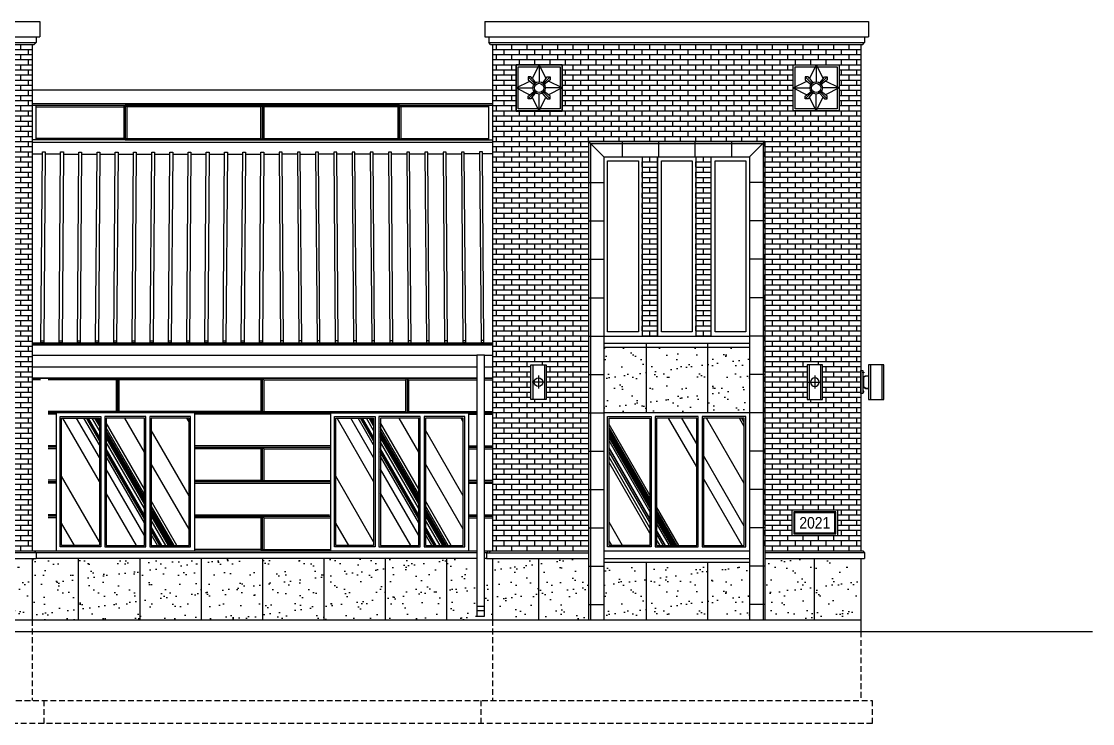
# Model space of a CAD drawing. Header units: inches. Extents: x -396 to 6197, y 197 to 563.
# Drawn here: x 920 to 1478, y 197 to 563 of the extents above; entities that cross this region are included whole.
import ezdxf

# ---------------------------------------------------------------- set-up
doc = ezdxf.new("R2010")
doc.units = ezdxf.units.IN
doc.header["$LTSCALE"] = 24
doc.header["$MEASUREMENT"] = 0
doc.set_wipeout_variables(frame=1)
doc.linetypes.add('HIDDEN2', pattern=[0.1875, 0.125, -0.0625])
for name, color, linetype in [('A-GLAZ EXT', 1, 'Continuous'), ('A-LINE_01', 1, 'Continuous'), ('A-LINE_02', 2, 'Continuous'), ('A-LINE_03', 3, 'Continuous'), ('A-LINE_06', 6, 'Continuous'), ('A-LINE_08', 8, 'Continuous'), ('A-PATT BRCK', 252, 'Continuous'), ('A-PATT GLAZ', 252, 'Continuous'), ('A-PATT MEDN', 252, 'Continuous'), ('A-PATT NICHIHA', 252, 'Continuous'), ('A-PATT ROOF', 252, 'Continuous'), ('A-PATT STONE', 1, 'Continuous'), ('A-PATT_253', 253, 'Continuous')]:
    doc.layers.add(name, color=color, linetype=linetype)
doc.styles.add('UNV-HO', font='unv-ho.shx', dxfattribs={"width": 0.9})

# ---------------------------------------------------------------- blocks, each defined once
blk = doc.blocks.new('decor26side')
at = {"color": 8}
for p, q in [((-11, 9), (-11, -9)), ((-5, 9), (-5, -9)), ((-2.37, 3.27), (-4, 3.44)), ((-2.4, 3.02), (-4, 3.18)), ((-1.5, -2.03), (-1.5, 2.03)), ((-1.25, -2.03), (-1.25, 2.03)), ((-2.4, -3.02), (-4, -3.18)), ((-2.37, -3.27), (-4, -3.44))]:
    blk.add_line(p, q, dxfattribs=at)
for points in [[(-12, 9), (-4, 9), (-4, -9), (-12, -9)], [(0, 6), (-1, 6), (-1, -6), (0, -6)]]:
    blk.add_lwpolyline(points, close=True)
for points in [[(-1.12, 5.25), (-1.62, 5.25), (-1.62, 4.75), (-1.12, 4.75)], [(-1.12, -5.25), (-1.62, -5.25), (-1.62, -4.75), (-1.12, -4.75)]]:
    blk.add_lwpolyline(points, close=True, dxfattribs=at)
for centre, radius, start, end in [((-2.5, 2.03), 1, 0, 84.1753), ((-2.5, 2.03), 1.25, 0, 84.1753), ((-2.5, -2.03), 1, 275.8247, 0), ((-2.5, -2.03), 1.25, 275.8247, 0)]:
    blk.add_arc(centre, radius, start, end, dxfattribs=at)
blk = doc.blocks.new('window_03 72')
for points in [[(-48.75, 2.06), (-70, 2.06), (-70, 70), (-48.75, 70)], [(-46.75, 2.06), (-25.25, 2.06), (-25.25, 70), (-46.75, 70)], [(-23.25, 2.06), (-2, 2.06), (-2, 70), (-23.25, 70)]]:
    blk.add_lwpolyline(points, close=True)
at = {"color": 8}
for points in [[(-49.5, 2.81), (-69.25, 2.81), (-69.25, 69.25), (-49.5, 69.25)], [(-46, 2.81), (-26, 2.81), (-26, 69.25), (-46, 69.25)], [(-22.5, 2.81), (-2.75, 2.81), (-2.75, 69.25), (-22.5, 69.25)]]:
    blk.add_lwpolyline(points, close=True, dxfattribs=at)
blk = doc.blocks.new('decor26')
at = {"color": 8}
for p, q in [((-3, 9), (-3, -9)), ((3, 9), (3, -9))]:
    blk.add_line(p, q, dxfattribs=at)
at = {"color": 252, "linetype": 'Continuous', "ltscale": 96}
for p, q in [((3.37, 0), (-3.37, 0)), ((0, 3.37), (0, -3.37))]:
    blk.add_line(p, q, dxfattribs=at)
blk.add_lwpolyline([(-4, 9), (4, 9), (4, -9), (-4, -9)], close=True)
blk.add_circle((0, 0), 2.25, dxfattribs=at)
blk = doc.blocks.new('window_03 76')
for points in [[(-13.25, 2), (-36, 2), (-36, 69.94), (-13.25, 69.94)], [(-11.25, 2), (11.25, 2), (11.25, 69.94), (-11.25, 69.94)], [(13.25, 2), (36, 2), (36, 69.94), (13.25, 69.94)]]:
    blk.add_lwpolyline(points, close=True)
at = {"color": 8}
for points in [[(-14, 2.75), (-35.25, 2.75), (-35.25, 69.19), (-14, 69.19)], [(-10.5, 2.75), (10.5, 2.75), (10.5, 69.19), (-10.5, 69.19)], [(14, 2.75), (35.25, 2.75), (35.25, 69.19), (14, 69.19)]]:
    blk.add_lwpolyline(points, close=True, dxfattribs=at)
blk = doc.blocks.new('medallion 01')
for p, q in [((11.97, 0), (11.97, -8.77)), ((9.71, -9.71), (6.26, -6.26)), ((6.26, -6.26), (6.26, -6.26)), ((7.11, -8.4), (9.32, -10.19)), ((8.4, -7.11), (10.19, -9.32)), ((15.55, -7.11), (13.76, -9.32)), ((14.24, -9.71), (17.69, -6.26)), ((16.84, -8.4), (14.63, -10.19)), ((0, -11.98), (8.77, -11.98)), ((9.71, -14.24), (6.26, -17.69)), ((9.71, -14.24), (6.26, -17.69)), ((7.11, -15.55), (9.32, -13.76)), ((7.11, -15.55), (9.32, -13.76)), ((8.4, -16.84), (10.19, -14.63)), ((8.4, -16.84), (10.19, -14.63)), ((11.97, -23.95), (11.97, -15.18)), ((15.55, -16.84), (13.76, -14.63)), ((15.55, -16.84), (13.76, -14.63)), ((14.24, -14.24), (17.69, -17.69)), ((14.24, -14.24), (17.69, -17.69)), ((16.84, -15.55), (14.63, -13.76)), ((16.84, -15.55), (14.63, -13.76)), ((23.95, -11.98), (15.17, -11.98))]:
    blk.add_line(p, q)
at = {"color": 1}
for p, q in [((11.97, 0), (8.4, -7.11)), ((11.97, 0), (15.55, -7.11)), ((0, -11.98), (7.11, -8.4)), ((23.95, -11.98), (16.84, -8.4)), ((0, -11.98), (7.11, -15.55)), ((23.95, -11.98), (16.84, -15.55)), ((11.97, -23.95), (8.4, -16.84)), ((11.97, -23.95), (15.55, -16.84))]:
    blk.add_line(p, q, dxfattribs=at)
blk.add_lwpolyline([(0, 0), (23.95, 0), (23.95, -23.95), (0, -23.95)], close=True)
for points in [[(1.03, -11.46), (1.03, -1.03), (11.46, -1.03)], [(12.49, -1.03), (22.92, -1.03), (22.92, -11.46)], [(11.46, -22.92), (1.03, -22.92), (1.03, -12.49)], [(22.92, -12.49), (22.92, -22.92), (12.49, -22.92)]]:
    blk.add_lwpolyline(points)
for points in [[(8.4, -7.11), (7.71, -6.26), (6.26, -6.26), (6.26, -7.71), (7.11, -8.4)], [(15.55, -7.11), (16.24, -6.26), (17.69, -6.26), (17.69, -7.71), (16.84, -8.4)], [(8.4, -16.84), (7.71, -17.69), (6.26, -17.69), (6.26, -16.24), (7.11, -15.55)], [(15.55, -16.84), (16.24, -17.69), (17.69, -17.69), (17.69, -16.24), (16.84, -15.55)]]:
    blk.add_lwpolyline(points, dxfattribs=at)
for radius in [3.2, 2.43]:
    blk.add_circle((11.97, -11.98), radius)
blk.add_circle((11.97, -11.98), 3.2, dxfattribs=at)
blk = doc.blocks.new('DS-2')
blk.add_wipeout([(0, 0), (0, 135.97), (4, 135.97), (4, 0)]).dxf.layer = 'A-LINE_01'
at = {"layer": 'A-LINE_01'}
for p, q in [((0, 5.02), (4, 5.02)), ((0, 2.72), (4, 2.72))]:
    blk.add_line(p, q, dxfattribs=at)
blk.add_lwpolyline([(0, 0), (0, 135.97), (4, 135.97), (4, 0)], close=True, dxfattribs=at)

msp = doc.modelspace()

# ---------------------------------------------------------------- hatches: boundary and pattern name
at = {"layer": 'A-PATT BRCK'}
h = msp.add_hatch(dxfattribs=at)
h.set_pattern_fill('AR-BRSTD', color=256)
h.set_pattern_definition([(0, (783.2583, 287.0917), (0, 2.667), []), (90, (783.2583, 287.0917), (-4, 2.667), [2.667, -2.667])])
h.paths.add_polyline_path([(745.52, 516.33), (745.52, 540.33), (769.52, 540.33), (769.52, 516.33)], flags=16)
h.paths.add_polyline_path([(890.03, 516.33), (890.03, 540.33), (914.03, 540.33), (914.03, 516.33)], flags=16)
h.paths.add_polyline_path([(753.26, 384.04), (761.26, 384.04), (761.26, 366.04), (753.26, 366.04)])
h.paths.add_polyline_path([(897.26, 366.04), (897.26, 384.04), (905.26, 384.04), (905.26, 366.04)])
h.paths.add_polyline_path([(783.26, 500.37), (875.26, 500.37), (875.26, 287.03), (925.26, 287.03), (925.26, 551.03), (733.26, 551.03), (733.26, 287.03), (783.26, 287.03)])
h = msp.add_hatch(dxfattribs=at)
h.set_pattern_fill('AR-BRSTD', color=256)
h.set_pattern_definition([(0, (1215.2583, 287.0917), (0, 2.667), []), (90, (1215.2583, 287.0917), (-4, 2.667), [2.667, -2.667])])
h.paths.add_polyline_path([(1177.52, 516.33), (1177.52, 540.33), (1201.52, 540.33), (1201.52, 516.33)], flags=16)
h.paths.add_polyline_path([(1322.03, 516.33), (1322.03, 540.33), (1346.03, 540.33), (1346.03, 516.33)], flags=16)
h.paths.add_polyline_path([(1185.26, 384.04), (1193.26, 384.04), (1193.26, 366.04), (1185.26, 366.04)])
h.paths.add_polyline_path([(1329.26, 366.04), (1329.26, 384.04), (1337.26, 384.04), (1337.26, 366.04)])
h.paths.add_polyline_path([(1321.26, 308.33), (1345.27, 308.33), (1345.27, 295.02), (1321.26, 295.02)])
h.paths.add_polyline_path([(1215.26, 500.37), (1307.26, 500.37), (1307.26, 287.03), (1357.26, 287.03), (1357.26, 551.03), (1165.26, 551.03), (1165.26, 287.03), (1215.26, 287.03)])
h = msp.add_hatch(dxfattribs=at)
h.set_pattern_fill('AR-BRSTD', color=256)
h.set_pattern_definition([(0, (1215.2583, 287.0674), (0, 2.667), []), (90, (1215.2583, 287.0674), (-4, 2.667), [2.667, -2.667])])
h.paths.add_polyline_path([(1251.26, 492.34), (1243.26, 492.34), (1243.26, 399.01), (1251.26, 399.01)])
h = msp.add_hatch(dxfattribs=at)
h.set_pattern_fill('AR-BRSTD', color=256)
h.set_pattern_definition([(0, (1243.2583, 287.0674), (0, 2.667), []), (90, (1243.2583, 287.0674), (-4, 2.667), [2.667, -2.667])])
h.paths.add_polyline_path([(1279.26, 492.34), (1271.26, 492.34), (1271.26, 399.01), (1279.26, 399.01)])
at = {"layer": 'A-PATT GLAZ'}
h = msp.add_hatch(dxfattribs=at)
h.set_pattern_fill('GLASS_3', color=256, scale=3.5, angle=75, pattern_type=2)
h.set_pattern_definition([(120, (-143, 2e-12), (-54.5596, -31.5), []), (120, (-147.057, 1.087), (-24.2487, -14), []), (120, (-149.085, 1.63), (-54.2565, -31.325), []), (120, (-147.395, 1.18), (-54.408, -31.4125), []), (120, (-146.38, 0.906), (-54.5596, -31.5), []), (120, (-150.44, 1.99), (-54.5596, -31.5), []), (120, (-153.14, 2.72), (-54.5596, -31.5), []), (120, (-149.76, 1.81), (-54.8627, -31.675), []), (120, (-145.03, 0.544), (-54.5596, -31.5), []), (120, (-144.014, 0.27), (-54.5596, -31.5), []), (120, (-148.07, 1.36), (-54.5596, -31.5), []), (120, (-145.705, 0.725), (-57.5907, -33.25), []), (120, (-144.69, 0.453), (-45.4663, -26.25), []), (120, (-146.21, 0.86), (-54.5596, -31.5), []), (120, (-144.86, 0.5), (-109.119, -63), []), (120, (-145.367, 0.634), (-54.5596, -31.5), []), (120, (-145.536, 0.68), (-54.5596, -31.5), []), (120, (-151.45, 2.265), (-54.5596, -31.5), []), (120, (-146.38, 0.906), (-54.5596, -31.5), []), (120, (-144.183, 0.32), (-54.5596, -31.5), []), (120, (-145.536, 0.68), (-54.5596, -31.5), [])])
h.paths.add_polyline_path([(960.26, 356.28), (940.51, 356.28), (940.51, 289.84), (960.25, 289.84)])
h.paths.add_polyline_path([(983.76, 356.28), (963.76, 356.28), (963.76, 289.84), (983.76, 289.84)])
h.paths.add_polyline_path([(1007.01, 356.28), (987.26, 356.28), (987.26, 289.84), (1007.01, 289.84)])
h = msp.add_hatch(dxfattribs=at)
h.set_pattern_fill('GLASS_3', color=256, scale=3.5, angle=75, pattern_type=2)
h.set_pattern_definition([(120, (0, 0), (-54.5596, -31.5), []), (120, (-4.057, 1.087), (-24.2487, -14), []), (120, (-6.085, 1.63), (-54.2565, -31.325), []), (120, (-4.395, 1.18), (-54.408, -31.4125), []), (120, (-3.38, 0.906), (-54.5596, -31.5), []), (120, (-7.44, 1.99), (-54.5596, -31.5), []), (120, (-10.14, 2.72), (-54.5596, -31.5), []), (120, (-6.76, 1.81), (-54.8627, -31.675), []), (120, (-2.03, 0.544), (-54.5596, -31.5), []), (120, (-1.014, 0.27), (-54.5596, -31.5), []), (120, (-5.07, 1.36), (-54.5596, -31.5), []), (120, (-2.705, 0.725), (-57.5907, -33.25), []), (120, (-1.69, 0.453), (-45.4663, -26.25), []), (120, (-3.21, 0.86), (-54.5596, -31.5), []), (120, (-1.86, 0.5), (-109.119, -63), []), (120, (-2.367, 0.634), (-54.5596, -31.5), []), (120, (-2.536, 0.68), (-54.5596, -31.5), []), (120, (-8.45, 2.265), (-54.5596, -31.5), []), (120, (-3.38, 0.906), (-54.5596, -31.5), []), (120, (-1.183, 0.32), (-54.5596, -31.5), []), (120, (-2.536, 0.68), (-54.5596, -31.5), [])])
h.paths.add_polyline_path([(1103.26, 356.28), (1083.51, 356.28), (1083.51, 289.84), (1103.25, 289.84)])
h.paths.add_polyline_path([(1126.76, 356.28), (1106.76, 356.28), (1106.76, 289.84), (1126.76, 289.84)])
h.paths.add_polyline_path([(1150.01, 356.28), (1130.26, 356.28), (1130.26, 289.84), (1150.01, 289.84)])
h = msp.add_hatch(dxfattribs=at)
h.set_pattern_fill('GLASS_3', color=256, scale=4, angle=75, pattern_type=2)
h.set_pattern_definition([(120, (432, -2e-13), (-62.354, -36), []), (120, (427.364, 1.242), (-27.7128, -16), []), (120, (425.045, 1.86), (-62.0074, -35.8), []), (120, (426.98, 1.346), (-62.1806, -35.9), []), (120, (428.136, 1.035), (-62.354, -36), []), (120, (423.5, 2.28), (-62.354, -36), []), (120, (420.41, 3.106), (-62.354, -36), []), (120, (424.27, 2.07), (-62.7, -36.2), []), (120, (429.68, 0.62), (-62.354, -36), []), (120, (430.84, 0.31), (-62.354, -36), []), (120, (426.204, 1.55), (-62.354, -36), []), (120, (428.91, 0.83), (-65.818, -38), []), (120, (430.07, 0.52), (-51.9615, -30), []), (120, (428.33, 0.98), (-62.354, -36), []), (120, (429.87, 0.57), (-124.708, -72), []), (120, (429.295, 0.725), (-62.354, -36), []), (120, (429.1, 0.78), (-62.354, -36), []), (120, (422.34, 2.59), (-62.354, -36), []), (120, (428.136, 1.035), (-62.354, -36), []), (120, (430.65, 0.36), (-62.354, -36), []), (120, (429.1, 0.78), (-62.354, -36), [])])
h.paths.add_polyline_path([(1247.26, 356.28), (1226.01, 356.28), (1226.01, 289.84), (1247.25, 289.84)])
h.paths.add_polyline_path([(1271.76, 356.28), (1250.76, 356.28), (1250.76, 289.84), (1271.76, 289.84)])
h.paths.add_polyline_path([(1296.51, 356.28), (1275.26, 356.28), (1275.26, 289.84), (1296.51, 289.84)])
at = {"layer": 'A-PATT STONE'}
h = msp.add_hatch(dxfattribs=at)
h.set_pattern_fill('AR-SAND', color=256, scale=6)
h.set_pattern_definition([(37.5, (-2897.865, 176.26), (-0.37796, 11.560943), [0, -9.12, 0, -10.2, 0, -9.75]), (7.5, (-2897.865, 176.26), (10.61866, 16.932876), [0, -4.92, 0, -8.22, 0, -3.15]), (327.5, (-2905.245, 176.26), (18.68485, 0.033954), [0, -3, 0, -10.8, 0, -14.1]), (317.5, (-2905.245, 176.26), (18.03676, 5.266053), [0, -1.5, 0, -7.08, 0, -8.1])])
h.paths.add_polyline_path([(1299.26, 393.26), (1223.26, 393.26), (1223.26, 359.03), (1299.26, 359.03)])
h = msp.add_hatch(dxfattribs=at)
h.set_pattern_fill('AR-SAND', color=256, scale=6)
h.set_pattern_definition([(37.5, (-3329.8685, 52.815), (-0.37796, 11.560943), [0, -9.12, 0, -10.2, 0, -9.75]), (7.5, (-3329.868, 52.815), (10.61866, 16.932876), [0, -4.92, 0, -8.22, 0, -3.15]), (327.5, (-3337.248, 52.815), (18.68485, 0.033954), [0, -3, 0, -10.8, 0, -14.1]), (317.5, (-3337.248, 52.815), (18.03676, 5.266053), [0, -1.5, 0, -7.08, 0, -8.1])])
h.paths.add_polyline_path([(783.26, 283.02), (733.26, 283.02), (733.26, 251.03), (783.26, 251.03)])
h.paths.add_polyline_path([(867.26, 279.03), (791.25, 279.03), (791.25, 251.03), (867.26, 251.03)])
h.paths.add_polyline_path([(925.26, 283.03), (875.26, 283.03), (875.26, 251.03), (925.26, 251.03)])
h = msp.add_hatch(dxfattribs=at)
h.set_pattern_fill('AR-SAND', color=256, scale=6)
h.set_pattern_definition([(37.5, (0, 69.592), (-0.37796, 11.56094), [0, -9.12, 0, -10.2, 0, -9.75]), (7.5, (0, 69.592), (10.61866, 16.93288), [0, -4.92, 0, -8.22, 0, -3.15]), (327.5, (-7.38, 69.592), (18.68485, 0.033954), [0, -3, 0, -10.8, 0, -14.1]), (317.5, (-7.38, 69.592), (18.03676, 5.26605), [0, -1.5, 0, -7.08, 0, -8.1])])
h.paths.add_polyline_path([(1165.26, 283.03), (925.26, 283.03), (925.26, 251.03), (1165.26, 251.03)])
h = msp.add_hatch(dxfattribs=at)
h.set_pattern_fill('AR-SAND', color=256, scale=6)
h.set_pattern_definition([(37.5, (-2897.8685, 52.815), (-0.37796, 11.560943), [0, -9.12, 0, -10.2, 0, -9.75]), (7.5, (-2897.868, 52.815), (10.61866, 16.932876), [0, -4.92, 0, -8.22, 0, -3.15]), (327.5, (-2905.248, 52.815), (18.68485, 0.033954), [0, -3, 0, -10.8, 0, -14.1]), (317.5, (-2905.248, 52.815), (18.03676, 5.266053), [0, -1.5, 0, -7.08, 0, -8.1])])
h.paths.add_polyline_path([(1215.26, 283.02), (1165.26, 283.02), (1165.26, 251.03), (1215.26, 251.03)])
h.paths.add_polyline_path([(1299.26, 279.03), (1223.25, 279.03), (1223.25, 251.03), (1299.26, 251.03)])
h.paths.add_polyline_path([(1357.26, 283.03), (1307.26, 283.03), (1307.26, 251.03), (1357.26, 251.03)])

# ---------------------------------------------------------------- linework, layer by layer
at = {"layer": 'A-LINE_01'}
for p, q in [((925.26, 520.32), (1165.26, 520.32)), ((925.26, 395.02), (1165.26, 395.02)), ((925.26, 389.02), (1165.26, 389.02)), ((925.17, 383.02), (1165.17, 383.02)), ((925.26, 377.02), (1165.26, 377.02)), ((1307.26, 287.03), (1358.26, 287.03)), ((1358.26, 287.03), (1359.26, 286.03)), ((1359.26, 286.03), (1359.26, 283.03)), ((1307.26, 283.03), (1359.26, 283.03)), ((694.26, 251.03), (1357.26, 251.03))]:
    msp.add_line(p, q, dxfattribs=at)
at = {"layer": 'A-LINE_01', "linetype": 'HIDDEN2'}
for p, q in [((925.26, 251.03), (925.26, 209.03)), ((1165.26, 251.03), (1165.26, 209.03)), ((1357.26, 245.03), (1357.26, 209.03)), ((705.26, 209.03), (1363.26, 209.03)), ((931.26, 209.03), (931.26, 197.03)), ((1159.26, 197.03), (1159.26, 209.03)), ((1363.26, 209.03), (1363.26, 197.03)), ((1363.26, 197.03), (705.26, 197.03))]:
    msp.add_line(p, q, dxfattribs=at)
at = {"layer": 'A-LINE_01'}
for points in [[(1177.52, 516.33), (1201.52, 516.33), (1201.52, 540.33), (1177.52, 540.33)], [(1346.03, 516.33), (1322.03, 516.33), (1322.03, 540.33), (1346.03, 540.33)], [(1225.26, 490.38), (1241.26, 490.38), (1241.26, 401.26), (1225.26, 401.26)], [(1253.26, 490.37), (1269.26, 490.37), (1269.26, 401.25), (1253.26, 401.25)], [(1281.26, 490.37), (1297.26, 490.37), (1297.26, 401.25), (1281.26, 401.25)], [(1321.26, 295.02), (1345.27, 295.02), (1345.27, 308.33), (1321.26, 308.33)]]:
    msp.add_lwpolyline(points, close=True, dxfattribs=at)
at = {"layer": 'A-LINE_02'}
for p, q in [((729.26, 555.03), (929.26, 555.03)), ((1161.26, 555.03), (1361.26, 555.03)), ((732.26, 551.03), (926.26, 551.03)), ((1164.26, 551.03), (1358.26, 551.03)), ((925.26, 527.32), (1165.26, 527.32)), ((925.26, 519.32), (1165.26, 519.32)), ((925.26, 500.03), (1165.26, 500.03)), ((925.26, 494.03), (930.51, 494.03)), ((932.01, 494.03), (940.01, 494.03)), ((941.51, 493.86), (949.51, 493.86)), ((951.01, 493.86), (959.01, 493.86)), ((960.51, 493.86), (968.51, 493.86)), ((970.01, 493.86), (978.01, 493.86)), ((979.51, 493.86), (987.51, 493.86)), ((989.01, 493.86), (997.01, 493.86)), ((998.51, 493.86), (1006.51, 493.86)), ((1008.01, 493.86), (1016.01, 493.86)), ((1017.51, 493.86), (1025.51, 493.86)), ((1027.01, 493.86), (1035.01, 493.86)), ((1036.51, 493.86), (1044.51, 493.86)), ((1046.01, 493.86), (1054.01, 493.86)), ((1055.51, 493.95), (1063.51, 493.95)), ((1065.01, 493.86), (1073.01, 493.86)), ((1082.51, 493.86), (1074.51, 493.86)), ((1092.01, 493.86), (1084.01, 493.86)), ((1101.51, 493.86), (1093.51, 493.86)), ((1111.01, 493.86), (1103.01, 493.86)), ((1120.51, 493.86), (1112.51, 493.86)), ((1130.01, 493.86), (1122.01, 493.86)), ((1139.51, 493.86), (1131.51, 493.86)), ((1149.01, 493.86), (1141.01, 493.86)), ((1158.51, 493.95), (1150.51, 493.95)), ((1165.26, 494.03), (1160.01, 494.03)), ((1243.26, 492.38), (1243.26, 399.05)), ((1251.26, 399.03), (1251.26, 492.37)), ((1271.26, 492.37), (1271.26, 399.03)), ((1279.26, 399.03), (1279.26, 492.37)), ((925.26, 395.52), (1165.26, 395.52)), ((1165.26, 377.02), (925.26, 377.02)), ((926.26, 287.03), (1163.05, 287.03)), ((1162.05, 283.03), (927.26, 283.03))]:
    msp.add_line(p, q, dxfattribs=at)
at = {"layer": 'A-LINE_03'}
for p, q in [((729.26, 563.03), (929.26, 563.03)), ((929.26, 563.03), (929.26, 555.03)), ((1161.26, 563.03), (1361.26, 563.03)), ((1161.26, 563.03), (1161.26, 555.03)), ((1361.26, 563.03), (1361.26, 555.03)), ((927.26, 555.03), (927.26, 552.03)), ((1163.26, 555.03), (1163.26, 552.03)), ((1359.26, 555.03), (1359.26, 552.03)), ((925.26, 551.03), (925.26, 287.03)), ((926.26, 551.03), (927.26, 552.03)), ((1164.26, 551.03), (1163.26, 552.03)), ((1165.26, 551.03), (1165.26, 287.03)), ((1357.26, 551.03), (1357.26, 287.03)), ((1358.26, 551.03), (1359.26, 552.03)), ((1215.26, 500.38), (1215.26, 251.03)), ((1307.26, 500.37), (1215.26, 500.37)), ((1307.26, 500.37), (1307.26, 251.03)), ((1223.26, 492.38), (1223.26, 251.03)), ((1223.26, 492.37), (1299.26, 492.37)), ((1243.26, 492.38), (1243.26, 399.05)), ((1251.26, 492.37), (1251.26, 399.03)), ((1299.26, 492.37), (1299.26, 251.03)), ((1223.26, 399.03), (1299.26, 399.03)), ((1223.26, 395.26), (1299.26, 395.26)), ((1223.26, 393.26), (1299.26, 393.26)), ((1009.76, 359.03), (937.76, 359.03)), ((937.76, 359.03), (937.76, 287.03)), ((1009.76, 359.03), (1009.76, 287.03)), ((1080.76, 359.03), (1152.76, 359.03)), ((1080.76, 359.03), (1080.76, 287.03)), ((1152.76, 359.03), (1152.76, 287.03)), ((1152.76, 359.03), (1152.76, 287.03)), ((1299.26, 359.03), (1223.26, 359.03)), ((875.26, 287.03), (926.26, 287.03)), ((926.26, 287.03), (927.26, 286.03)), ((927.26, 286.03), (927.26, 283.03)), ((1163.05, 287.03), (1162.05, 286.03)), ((1162.05, 286.03), (1162.05, 283.03)), ((1163.05, 287.03), (1215.26, 287.03)), ((1223.26, 287.09), (1299.26, 287.09)), ((875.26, 283.03), (927.26, 283.03)), ((925.26, 283.03), (925.26, 251.03)), ((1162.05, 283.03), (1215.26, 283.03)), ((1165.26, 283.03), (1165.26, 251.03)), ((1223.26, 283.09), (1299.26, 283.09)), ((1223.26, 281.09), (1299.26, 281.09)), ((1357.26, 283.03), (1357.26, 245.03))]:
    msp.add_line(p, q, dxfattribs=at)
at = {"layer": 'A-LINE_06'}
msp.add_line((120.34, 245.03), (1478.1, 245.03), dxfattribs=at)
at = {"layer": 'A-LINE_08'}
for p, q in [((731.26, 552.03), (927.26, 552.03)), ((1163.26, 552.03), (1359.26, 552.03)), ((1223.26, 492.38), (1215.28, 500.37)), ((1216.26, 499.37), (1216.26, 251.03)), ((1216.26, 499.37), (1306.26, 499.37)), ((1232.76, 500.37), (1232.76, 492.37)), ((1251.76, 500.37), (1251.76, 492.37)), ((1270.76, 500.37), (1270.76, 492.37)), ((1289.76, 500.37), (1289.76, 492.37)), ((1299.26, 492.37), (1307.26, 500.37)), ((1306.26, 499.37), (1306.26, 251.03)), ((1215.26, 479.03), (1223.26, 479.03)), ((1307.26, 479.03), (1299.26, 479.03)), ((1215.26, 459.03), (1223.26, 459.03)), ((1307.26, 459.03), (1299.26, 459.03)), ((1215.26, 439.03), (1223.26, 439.03)), ((1307.26, 439.03), (1299.26, 439.03)), ((1215.26, 419.03), (1223.26, 419.03)), ((1307.26, 419.03), (1299.26, 419.03)), ((1215.26, 399.03), (1223.26, 399.03)), ((1307.26, 399.03), (1299.26, 399.03)), ((925.26, 394.52), (1165.26, 394.52)), ((1245.26, 395.28), (1245.26, 359.05)), ((1277.26, 395.28), (1277.26, 359.05)), ((1215.26, 379.03), (1223.26, 379.03)), ((1307.26, 379.03), (1299.26, 379.03)), ((1215.25, 359.03), (1223.25, 359.03)), ((1307.26, 359.03), (1299.26, 359.03)), ((1215.25, 339.03), (1223.25, 339.03)), ((1307.26, 339.03), (1299.26, 339.03)), ((1215.25, 319.03), (1223.25, 319.03)), ((1307.26, 319.03), (1299.26, 319.03)), ((1322.26, 307.33), (1322.76, 306.83)), ((1343.77, 306.83), (1344.27, 307.33)), ((1215.25, 299.03), (1223.25, 299.03)), ((1215.25, 299.03), (1223.25, 299.03)), ((1306.26, 299.03), (1299.26, 299.03)), ((1307.26, 299.03), (1299.26, 299.03)), ((1322.76, 296.52), (1322.26, 296.02)), ((1343.77, 296.52), (1344.27, 296.02)), ((927.26, 286.03), (875.26, 286.03)), ((1162.05, 286.03), (927.26, 286.03)), ((1162.05, 286.03), (1215.26, 286.03)), ((1359.26, 286.03), (1307.26, 286.03)), ((949.26, 283.03), (949.26, 251.03)), ((981.26, 283.03), (981.26, 251.03)), ((1013.26, 283.03), (1013.26, 251.03)), ((1045.26, 283.03), (1045.26, 251.03)), ((1077.26, 283.03), (1077.26, 251.03)), ((1109.26, 283.03), (1109.26, 251.03)), ((1141.26, 283.03), (1141.26, 251.03)), ((1189.26, 283.03), (1189.26, 251.04)), ((1245.39, 281.09), (1245.39, 251.03)), ((1277.39, 281.09), (1277.39, 251.03)), ((1333, 282.76), (1333, 251.03)), ((1215.26, 279.03), (1223.25, 279.03)), ((1307.26, 279.03), (1299.26, 279.03)), ((1215.26, 259.03), (1223.25, 259.03)), ((1307.26, 259.03), (1299.26, 259.03))]:
    msp.add_line(p, q, dxfattribs=at)
for points in [[(1322.26, 296.02), (1344.27, 296.02), (1344.27, 307.33), (1322.26, 307.33)], [(1322.76, 296.52), (1343.77, 296.52), (1343.77, 306.83), (1322.76, 306.83)]]:
    msp.add_lwpolyline(points, close=True, dxfattribs=at)
at = {"layer": 'A-PATT NICHIHA'}
for p, q in [((927.26, 501.32), (927.26, 519.32)), ((927.26, 518.57), (973.01, 518.57)), ((973.01, 518.57), (973.76, 519.32)), ((973.01, 518.57), (973.01, 502.07)), ((974.51, 518.57), (973.76, 519.32)), ((1044.51, 518.57), (1045.26, 519.32)), ((1046.01, 518.57), (1045.26, 519.32)), ((1116.01, 518.57), (1116.76, 519.32)), ((1117.51, 518.57), (1116.76, 519.32)), ((1163.26, 518.57), (1117.51, 518.57)), ((1117.51, 518.57), (1117.51, 502.07)), ((1163.26, 501.32), (1163.26, 519.32)), ((973.76, 501.32), (925.26, 501.32)), ((973.01, 502.07), (927.26, 502.07)), ((973.01, 502.07), (973.76, 501.32)), ((974.51, 502.07), (973.76, 501.32)), ((1044.51, 502.07), (1045.26, 501.32)), ((1046.01, 502.07), (1045.26, 501.32)), ((1116.01, 502.07), (1116.76, 501.32)), ((1117.51, 502.07), (1116.76, 501.32)), ((1116.76, 501.32), (1165.26, 501.32)), ((1117.51, 502.07), (1163.26, 502.07)), ((929.51, 376.27), (925.26, 376.27)), ((968.92, 376.27), (933.51, 376.27)), ((968.92, 376.27), (969.67, 377.02)), ((968.92, 376.27), (968.92, 359.77)), ((969.67, 377.02), (969.67, 359.02)), ((970.42, 376.27), (969.67, 377.02)), ((1044.42, 376.27), (970.42, 376.27)), ((970.42, 376.27), (970.42, 359.77)), ((1044.42, 376.27), (1045.17, 377.02)), ((1044.42, 376.27), (1044.42, 359.77)), ((1045.17, 377.02), (1045.17, 359.02)), ((1045.92, 376.27), (1045.17, 377.02)), ((1045.92, 376.27), (1045.92, 359.77)), ((1045.92, 376.27), (1119.92, 376.27)), ((1119.92, 376.27), (1120.67, 377.02)), ((1119.92, 376.27), (1119.92, 359.77)), ((1120.67, 377.02), (1120.67, 359.02)), ((1121.42, 376.27), (1120.67, 377.02)), ((1121.42, 376.27), (1121.42, 359.77)), ((968.92, 359.77), (933.51, 359.77)), ((937.76, 359.03), (933.51, 359.03)), ((937.76, 358.25), (933.51, 358.25)), ((968.92, 359.77), (969.67, 359.02)), ((970.42, 359.77), (969.67, 359.02)), ((1044.42, 359.77), (970.42, 359.77)), ((1080.76, 359.03), (1009.76, 359.03)), ((1080.76, 358.25), (1009.76, 358.25)), ((1044.42, 359.77), (1045.17, 359.02)), ((1045.92, 359.77), (1045.17, 359.02)), ((1045.92, 359.77), (1119.92, 359.77)), ((1119.92, 359.77), (1120.67, 359.02)), ((1121.42, 359.77), (1120.67, 359.02)), ((937.76, 341.86), (933.51, 341.86)), ((937.76, 341.08), (933.51, 341.08)), ((1080.76, 341.75), (1009.76, 341.75)), ((1080.76, 341.02), (1009.76, 341.02)), ((1044.43, 340.27), (1045.18, 341.02)), ((1045.18, 341.02), (1045.18, 323.02)), ((1045.93, 340.27), (1045.18, 341.02)), ((937.76, 340.29), (933.51, 340.29)), ((1044.43, 340.27), (1009.76, 340.27)), ((1044.43, 340.27), (1044.43, 323.77)), ((1045.93, 340.27), (1045.93, 323.77)), ((1045.93, 340.27), (1080.76, 340.27)), ((937.76, 323.88), (933.51, 323.88)), ((937.76, 323.1), (933.51, 323.1)), ((937.76, 322.31), (933.51, 322.31)), ((1044.43, 323.77), (1009.76, 323.77)), ((1080.76, 323.02), (1009.76, 323.02)), ((1080.76, 322.25), (1009.76, 322.25)), ((1044.43, 323.77), (1045.18, 323.02)), ((1045.93, 323.77), (1045.18, 323.02)), ((1045.93, 323.77), (1080.76, 323.77)), ((937.76, 305.86), (933.51, 305.86)), ((937.76, 305.08), (933.51, 305.08)), ((937.76, 304.29), (933.51, 304.29)), ((1080.17, 305.75), (1009.76, 305.75)), ((1080.76, 305.02), (1009.76, 305.02)), ((1044.42, 304.27), (1009.76, 304.27)), ((1044.42, 304.27), (1045.17, 305.02)), ((1044.42, 304.27), (1044.42, 287.77)), ((1045.17, 305.02), (1045.17, 287.02)), ((1045.92, 304.27), (1045.17, 305.02)), ((1045.92, 304.27), (1045.92, 287.77)), ((1045.92, 304.27), (1080.76, 304.27)), ((1044.42, 287.77), (1009.76, 287.77)), ((1044.42, 287.77), (1045.17, 287.02)), ((1045.92, 287.77), (1045.17, 287.02)), ((1045.92, 287.77), (1080.76, 287.77))]:
    msp.add_line(p, q, dxfattribs=at)
for points in [[(973.76, 501.32), (1045.26, 501.32), (1045.26, 519.32), (973.76, 519.32)], [(974.51, 502.07), (1044.51, 502.07), (1044.51, 518.57), (974.51, 518.57)], [(1045.26, 501.32), (1116.76, 501.32), (1116.76, 519.32), (1045.26, 519.32)], [(1046.01, 502.07), (1116.01, 502.07), (1116.01, 518.57), (1046.01, 518.57)]]:
    msp.add_lwpolyline(points, close=True, dxfattribs=at)
at = {"layer": 'A-PATT ROOF'}
for p, q in [((1151.26, 396.6), (1149.76, 396.6)), ((1160.76, 396.68), (1159.26, 396.68)), ((929.76, 396.52), (931.26, 396.52)), ((939.26, 396.52), (940.76, 396.52)), ((948.76, 396.52), (950.26, 396.52)), ((958.26, 396.52), (959.76, 396.52)), ((967.76, 396.52), (969.26, 396.52)), ((977.26, 396.52), (978.76, 396.52)), ((986.76, 396.52), (988.26, 396.52)), ((996.26, 396.52), (997.76, 396.52)), ((1005.76, 396.52), (1007.26, 396.52)), ((1015.26, 396.52), (1016.76, 396.52)), ((1024.76, 396.52), (1026.26, 396.52)), ((1034.26, 396.52), (1035.76, 396.52)), ((1043.76, 396.52), (1045.26, 396.52)), ((1056.26, 396.52), (1054.76, 396.52)), ((1065.76, 396.52), (1064.26, 396.52)), ((1075.26, 396.52), (1073.76, 396.52)), ((1084.76, 396.52), (1083.26, 396.52)), ((1094.26, 396.52), (1092.76, 396.52)), ((1103.76, 396.52), (1102.26, 396.52)), ((1113.26, 396.52), (1111.76, 396.52)), ((1122.76, 396.52), (1121.26, 396.52)), ((1132.26, 396.52), (1130.76, 396.52)), ((1141.76, 396.52), (1140.26, 396.52))]:
    msp.add_line(p, q, dxfattribs=at)
for points in [[(930.51, 495.03), (932.01, 495.03), (931.26, 395.52), (929.76, 395.52)], [(940.01, 495.03), (941.51, 495.03), (940.76, 395.52), (939.26, 395.52)], [(949.51, 494.86), (951.01, 494.86), (950.26, 395.52), (948.76, 395.52)], [(959.01, 494.86), (960.51, 494.86), (959.76, 395.52), (958.26, 395.52)], [(968.51, 494.86), (970.01, 494.86), (969.26, 395.52), (967.76, 395.52)], [(978.01, 494.86), (979.51, 494.86), (978.76, 395.52), (977.26, 395.52)], [(987.51, 494.86), (989.01, 494.86), (988.26, 395.52), (986.76, 395.52)], [(997.01, 494.86), (998.51, 494.86), (997.76, 395.52), (996.26, 395.52)], [(1006.51, 494.86), (1008.01, 494.86), (1007.26, 395.52), (1005.76, 395.52)], [(1016.01, 494.86), (1017.51, 494.86), (1016.76, 395.52), (1015.26, 395.52)], [(1025.51, 494.86), (1027.01, 494.86), (1026.26, 395.52), (1024.76, 395.52)], [(1035.01, 494.86), (1036.51, 494.86), (1035.76, 395.52), (1034.26, 395.52)], [(1044.51, 494.86), (1046.01, 494.86), (1045.26, 395.52), (1043.76, 395.52)], [(1055.51, 494.86), (1054.01, 494.86), (1054.76, 395.52), (1056.26, 395.52)], [(1065.01, 494.86), (1063.51, 494.86), (1064.26, 395.52), (1065.76, 395.52)], [(1074.51, 494.86), (1073.01, 494.86), (1073.76, 395.52), (1075.26, 395.52)], [(1084.01, 494.86), (1082.51, 494.86), (1083.26, 395.52), (1084.76, 395.52)], [(1093.51, 494.86), (1092.01, 494.86), (1092.76, 395.52), (1094.26, 395.52)], [(1103.01, 494.86), (1101.51, 494.86), (1102.26, 395.52), (1103.76, 395.52)], [(1112.51, 494.86), (1111.01, 494.86), (1111.76, 395.52), (1113.26, 395.52)], [(1122.01, 494.86), (1120.51, 494.86), (1121.26, 395.52), (1122.76, 395.52)], [(1131.51, 494.86), (1130.01, 494.86), (1130.76, 395.52), (1132.26, 395.52)], [(1141.01, 494.86), (1139.51, 494.86), (1140.26, 395.52), (1141.76, 395.52)], [(1150.51, 494.95), (1149.01, 494.95), (1149.76, 395.6), (1151.26, 395.6)], [(1160.01, 495.03), (1158.51, 495.03), (1159.26, 395.68), (1160.76, 395.68)]]:
    msp.add_lwpolyline(points, close=True, dxfattribs=at)

# ---------------------------------------------------------------- block references
at = {"layer": 'A-GLAZ EXT'}
for name, p in [('window_03 72', (1009.76, 287.03)), ('window_03 72', (1152.76, 287.03)), ('window_03 76', (1261.26, 287.09))]:
    msp.add_blockref(name, p, dxfattribs=at)
at = {"layer": 'A-LINE_01'}
msp.add_blockref('decor26', (1189.26, 375.04), dxfattribs=at)
at = {"layer": 'A-LINE_01', "xscale": -1}
for name, p in [('decor26', (1333.26, 375.04)), ('decor26side', (1357.26, 375.04))]:
    msp.add_blockref(name, p, dxfattribs=at)
at = {"layer": 'A-PATT MEDN'}
for p in [(1177.52, 540.33), (1322.03, 540.33)]:
    msp.add_blockref('medallion 01', p, dxfattribs=at)

# ---------------------------------------------------------------- texts
at = {"layer": 'A-PATT_253', "insert": (1333.26, 301.67), "char_height": 6, "attachment_point": 5, "style": 'UNV-HO'}
msp.add_mtext_dynamic_manual_height_columns('2021', width=4.4102, gutter_width=5, heights=[0], dxfattribs=at)

# ---------------------------------------------------------------- next in the draw order: block references
at = {"layer": 'A-LINE_01', "xscale": -1}
msp.add_blockref('DS-2', (1161.01, 253.04), dxfattribs=at)

# ---------------------------------------------------------------- next in the draw order: linework, layer by layer
at = {"layer": 'A-LINE_03'}
msp.add_line((1164.26, 287.03), (1163.26, 286.03), dxfattribs=at)
at = {"layer": 'A-PATT NICHIHA'}
for p, q in [((1121.42, 376.27), (1157.01, 376.27)), ((1161.01, 376.27), (1165.26, 376.27)), ((1121.42, 359.77), (1157.01, 359.77)), ((1152.76, 359.03), (1157.01, 359.03)), ((1152.76, 358.25), (1157.01, 358.25)), ((1161.01, 359.77), (1165.26, 359.77)), ((1161.01, 359.03), (1165.26, 359.03)), ((1161.01, 358.25), (1165.26, 358.25)), ((1152.76, 341.86), (1157.01, 341.86)), ((1152.76, 341.08), (1157.01, 341.08)), ((1161.01, 341.86), (1165.26, 341.86)), ((1161.01, 341.08), (1165.26, 341.08)), ((1152.76, 340.29), (1157.01, 340.29)), ((1161.01, 340.29), (1165.26, 340.29)), ((1152.76, 323.88), (1157.01, 323.88)), ((1152.76, 323.1), (1157.01, 323.1)), ((1152.76, 322.31), (1157.01, 322.31)), ((1161.01, 323.88), (1165.26, 323.88)), ((1161.01, 323.1), (1165.26, 323.1)), ((1161.01, 322.31), (1165.26, 322.31)), ((1152.76, 305.86), (1157.01, 305.86)), ((1152.76, 305.08), (1157.01, 305.08)), ((1152.76, 304.29), (1157.01, 304.29)), ((1161.01, 305.86), (1165.26, 305.86)), ((1161.01, 305.08), (1165.26, 305.08)), ((1161.01, 304.29), (1165.26, 304.29))]:
    msp.add_line(p, q, dxfattribs=at)

doc.saveas('drawing.dxf')
